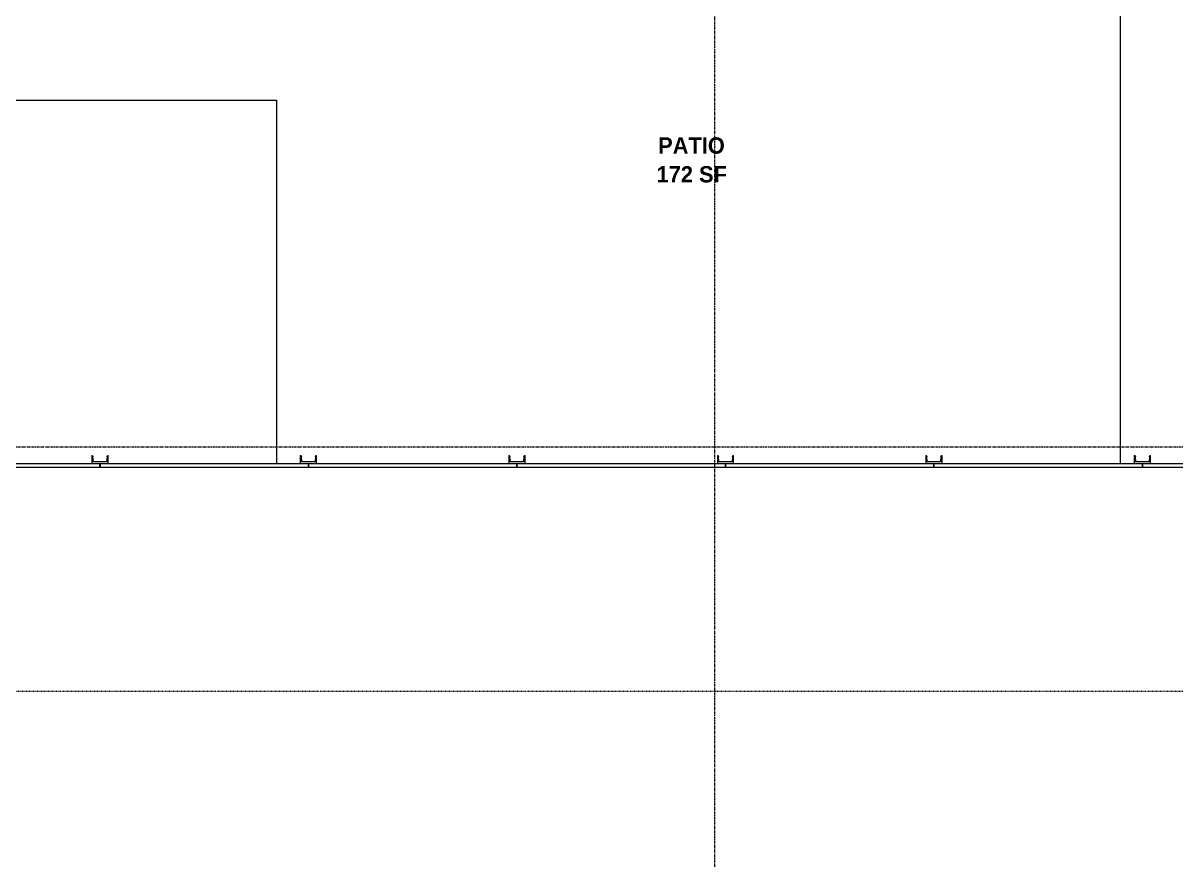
# Model space of a CAD drawing. Header units: inches. Extents: x -4058 to -1781, y 9814 to 12264.
# Drawn here: x -2300.5 to -2088.5, y 9814 to 9969.2 of the extents above; entities that cross this region are included whole.
import ezdxf

# ---------------------------------------------------------------- set-up
doc = ezdxf.new("R2010")
doc.units = ezdxf.units.IN
doc.header["$MEASUREMENT"] = 0
doc.linetypes.add('Aligning Line 1_8_', pattern=[0.25, 0.125, -0.125])
doc.linetypes.add('Grid Line 1_2_', pattern=[0.875, 0.5, -0.125, 0.125, -0.125])
for name, color, linetype, lineweight in [('0-1', 7, 'Continuous', 5), ('0-2', 7, 'Continuous', 9), ('A-AREA-IDEN', 2, 'Continuous', 9), ('A-FLOR-1', 7, 'Continuous', 9), ('A-GLAZ-CURT-1', 7, 'Continuous', 9), ('A-GLAZ-CWMG-1', 7, 'Continuous', 9), ('G-ANNO-SYMB', 111, 'Aligning Line 1_8_', 9), ('S-GRID-1', 1, 'Grid Line 1_2_', 9)]:
    doc.layers.add(name, color=color, linetype=linetype, lineweight=lineweight)
doc.styles.add('Century Gothic_B_1', font='GOTHICB.TTF', dxfattribs={"height": 3})

# ---------------------------------------------------------------- blocks, each defined once
blk = doc.blocks.new('Horizontal_Siding - Horizontal_Siding-2907273-UNIT PLANS - 1ST FLOOR')
at = {"layer": 'A-GLAZ-CURT-1'}
for p, q in [((-19.17, 2.25), (19.17, 2.25)), ((-19.17, 1.5), (-19.17, 2.25)), ((19.17, 2.25), (19.17, 1.5)), ((17.67, 1.5), (-17.67, 1.5))]:
    blk.add_line(p, q, dxfattribs=at)
blk = doc.blocks.new('Rectangular Mullion - RAILING POST-2666422-UNIT PLANS - 1ST FLOOR')
at = {"layer": 'A-GLAZ-CWMG-1'}
for p, q in [((-1.5, -1.5), (-1.5, 0)), ((1.5, 0), (1.5, -1.5)), ((1.5, -1.5), (-1.5, -1.5)), ((-1.29, -0.21), (-1.22, -1.18)), ((-1.22, -1.18), (1.22, -1.18)), ((1.22, -1.18), (1.29, -0.21))]:
    blk.add_line(p, q, dxfattribs=at)
for centre, radius, start, end in [((-1.5, -0.21), 0.211, 359.472, 90), ((1.5, -0.21), 0.21, 90, 180.528)]:
    blk.add_arc(centre, radius, start, end, dxfattribs=at)
blk = doc.blocks.new('CTR - 1st Phase - Shell_rvt-1-UNIT PLANS - 1ST FLOOR')
at = {"layer": 'A-FLOR-1'}
for p, q in [((-2098.7, 9888.19), (-2098.7, 10008.84)), ((-2369.12, 9954.99), (-2253.92, 9954.99)), ((-2253.92, 9954.99), (-2253.92, 9888.19))]:
    blk.add_line(p, q, dxfattribs=at)
at = {"layer": '0-2', "extrusion": (0, 0, -1)}
for p in [(2286.35, 9889.69), (2248.02, 9889.69), (2209.68, 9889.69), (2171.34, 9889.69), (2133.01, 9889.69), (2094.67, 9889.69)]:
    blk.add_blockref('Rectangular Mullion - RAILING POST-2666422-UNIT PLANS - 1ST FLOOR', p, dxfattribs=at)
at = {"layer": '0-2', "rotation": 180}
for p in [(-2305.52, 9889.69), (-2267.19, 9889.69), (-2228.85, 9889.69), (-2190.51, 9889.69), (-2152.18, 9889.69), (-2113.84, 9889.69), (-2075.5, 9889.69)]:
    blk.add_blockref('Horizontal_Siding - Horizontal_Siding-2907273-UNIT PLANS - 1ST FLOOR', p, dxfattribs=at)

msp = doc.modelspace()

# ---------------------------------------------------------------- block references
at = {"layer": '0-1'}
msp.add_blockref('CTR - 1st Phase - Shell_rvt-1-UNIT PLANS - 1ST FLOOR', (0, 0), dxfattribs=at)

# ---------------------------------------------------------------- next in the draw order: linework, layer by layer
at = {"layer": 'G-ANNO-SYMB'}
msp.add_line((-1813.52288, 9846.2766), (-4009.5295, 9846.2766), dxfattribs=at)
at = {"layer": 'S-GRID-1'}
for p, q in [((-2173.32374, 9814.0266), (-2173.32374, 12247.50061)), ((-1781.27288, 9891.1894), (-4041.7795, 9891.1894))]:
    msp.add_line(p, q, dxfattribs=at)

# ---------------------------------------------------------------- next in the draw order: texts
at = {"layer": 'A-AREA-IDEN', "char_height": 3, "attachment_point": 1, "style": 'Century Gothic_B_1'}
for s, insert, width in [('PATIO', (-2183.72372, 9948.16009), 14.645), ('172 SF', (-2184.01349, 9942.86295), 15.352)]:
    msp.add_mtext(s, dxfattribs=dict(at, insert=insert, width=width))

doc.saveas('drawing.dxf')
